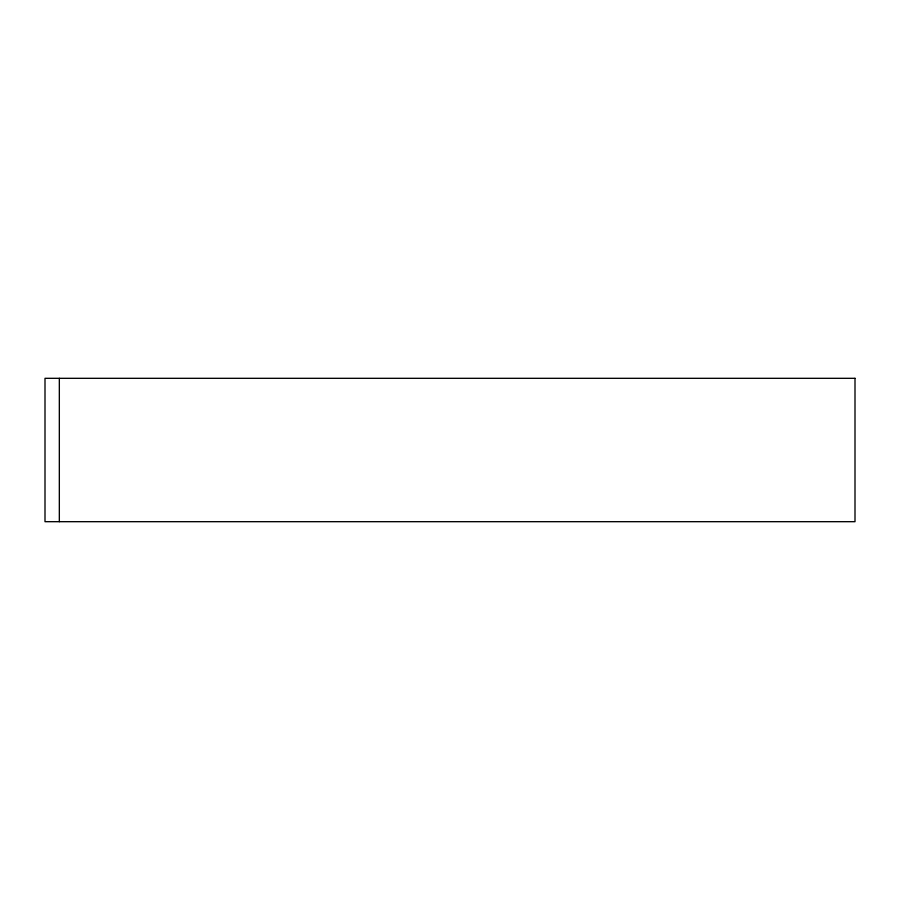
<?xml version="1.0" encoding="UTF-8"?>
<svg xmlns="http://www.w3.org/2000/svg" width="900" height="900" viewBox="0 0 900 900"><rect width="100%" height="100%" fill="white"/><g stroke="black" fill="none" stroke-linecap="round" stroke-linejoin="round"><path stroke-width="1.35" d="M59.333 378.315L59.333 521.685M855 378.315L45 378.315L45 521.685L855 521.685L855 378.315"/></g></svg>
